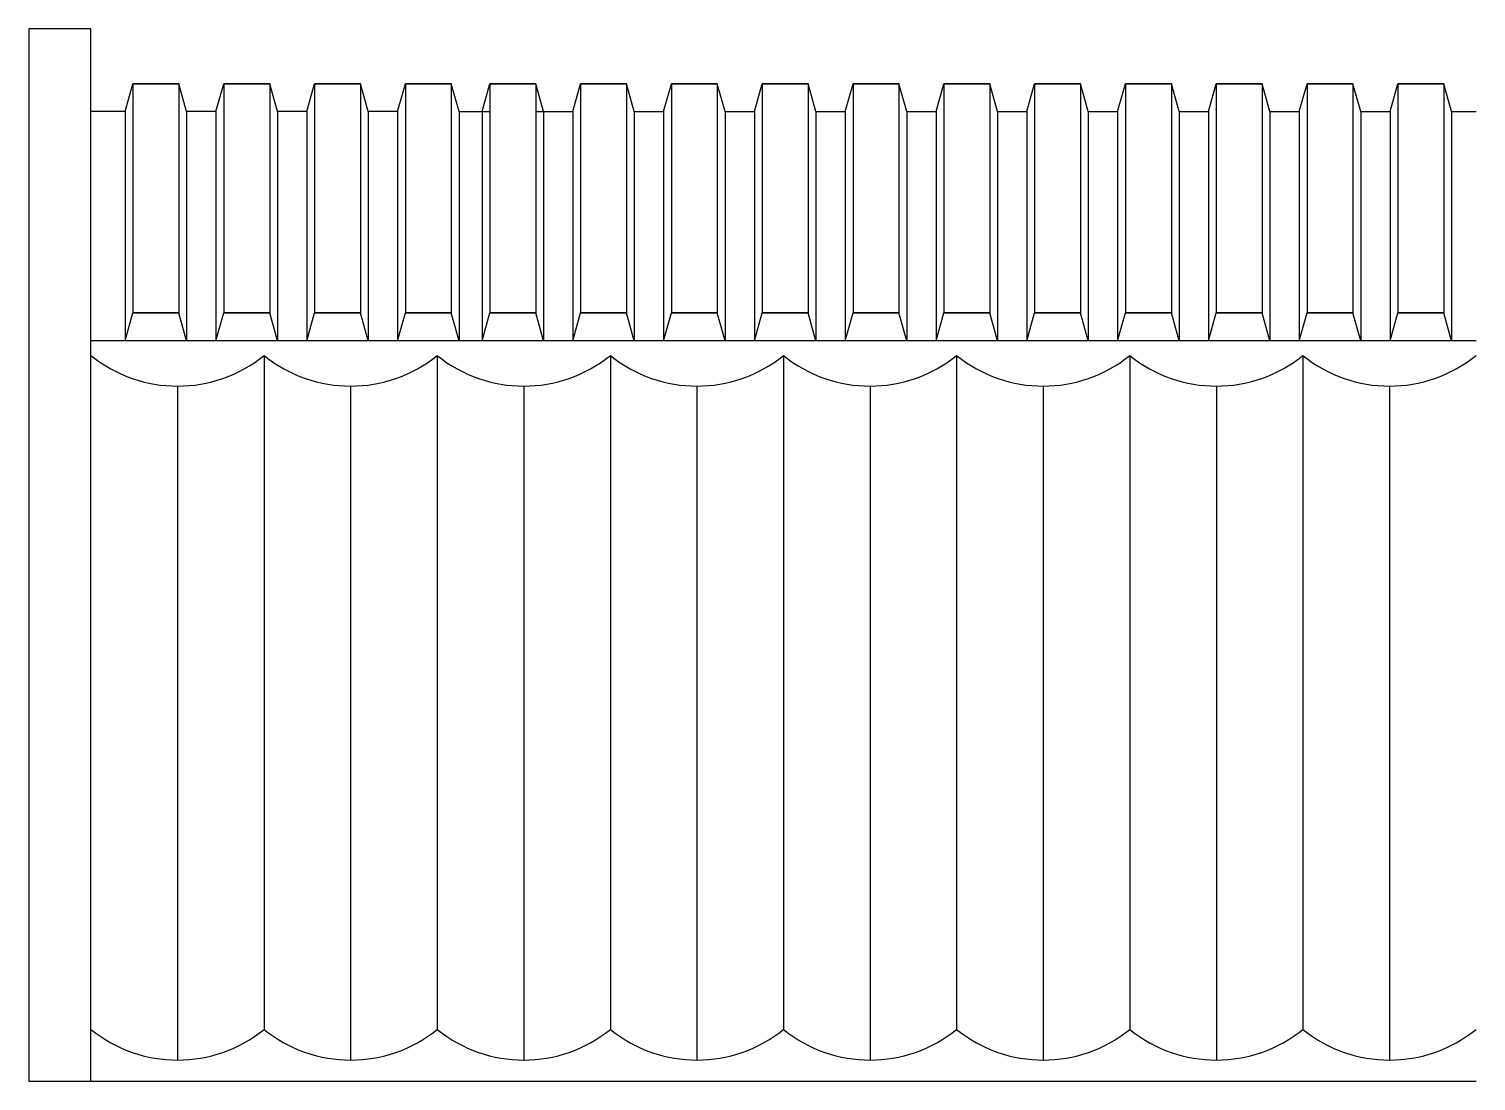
# Model space of a CAD drawing. Header units: millimetres. Extents: x 843.88 to 847.38, y 258.7 to 261.25.
import ezdxf

# ---------------------------------------------------------------- set-up
doc = ezdxf.new("R2010")
doc.units = ezdxf.units.MM
doc.layers.add('alvenaria', color=5, linetype='Continuous')
doc.layers.add('alvenaria fina', color=1, linetype='Continuous')

msp = doc.modelspace()

# ---------------------------------------------------------------- linework, layer by layer
at = {"layer": 'alvenaria'}
msp.add_line((843.8843, 258.7017), (847.3843, 258.7017), dxfattribs=at)
at = {"layer": 'alvenaria fina'}
for p, q in [((844.0343, 261.2472), (843.8843, 261.2472)), ((843.8843, 261.2472), (843.8843, 258.7017)), ((844.0343, 258.7017), (844.0343, 261.2472)), ((844.1358, 261.1144), (844.1358, 260.5602)), ((844.247, 261.1144), (844.247, 260.5602)), ((844.3554, 261.1144), (844.3554, 260.5602)), ((844.4666, 261.1144), (844.4666, 260.5602)), ((844.5751, 261.1144), (844.5751, 260.5602)), ((844.6862, 261.1144), (844.6862, 260.5602)), ((844.7947, 261.1144), (844.7947, 260.5602)), ((844.9058, 261.1144), (844.9058, 260.5602)), ((844.9989, 261.1144), (844.9989, 260.5602)), ((845.11, 261.1144), (845.11, 260.5602)), ((845.2185, 261.1144), (845.2185, 260.5602)), ((845.3296, 261.1144), (845.3296, 260.5602)), ((845.4381, 261.1144), (845.4381, 260.5602)), ((845.5492, 261.1144), (845.5492, 260.5602)), ((845.6577, 261.1144), (845.6577, 260.5602)), ((845.7689, 261.1144), (845.7689, 260.5602)), ((845.8774, 261.1144), (845.8774, 260.5602)), ((845.9885, 261.1144), (845.9885, 260.5602)), ((846.097, 261.1144), (846.097, 260.5602)), ((846.2081, 261.1144), (846.2081, 260.5602)), ((846.3166, 261.1144), (846.3166, 260.5602)), ((846.4277, 261.1144), (846.4277, 260.5602)), ((846.5362, 261.1144), (846.5362, 260.5602)), ((846.6474, 261.1144), (846.6474, 260.5602)), ((846.7558, 261.1144), (846.7558, 260.5602)), ((846.867, 261.1144), (846.867, 260.5602)), ((846.9755, 261.1144), (846.9755, 260.5602)), ((847.0866, 261.1144), (847.0866, 260.5602)), ((847.1951, 261.1144), (847.1951, 260.5602)), ((847.3062, 261.1144), (847.3062, 260.5602)), ((844.1171, 261.0472), (844.0343, 261.0472)), ((844.1171, 261.0472), (844.1171, 261.0472)), ((844.1171, 261.0472), (844.1171, 260.4929)), ((844.3367, 261.0472), (844.2657, 261.0472)), ((844.2657, 261.0472), (844.2657, 260.4929)), ((844.3367, 261.0472), (844.3367, 260.4929)), ((844.5563, 261.0472), (844.4853, 261.0472)), ((844.4853, 261.0472), (844.4853, 260.4929)), ((844.5563, 261.0472), (844.5563, 260.4929)), ((844.776, 261.0472), (844.7049, 261.0472)), ((844.7049, 261.0472), (844.7049, 260.4929)), ((844.776, 261.0472), (844.776, 260.4929)), ((844.9246, 261.0472), (844.9989, 261.0472)), ((844.9246, 261.0472), (844.9246, 260.4929)), ((844.9801, 261.0472), (844.9801, 260.4929)), ((845.11, 261.0472), (845.1998, 261.0472)), ((845.1287, 261.0472), (845.1287, 260.4929)), ((845.1998, 261.0472), (845.1998, 260.4929)), ((845.3484, 261.0472), (845.4194, 261.0472)), ((845.3484, 261.0472), (845.3484, 260.4929)), ((845.4194, 261.0472), (845.4194, 260.4929)), ((845.568, 261.0472), (845.639, 261.0472)), ((845.568, 261.0472), (845.568, 260.4929)), ((845.639, 261.0472), (845.639, 260.4929)), ((845.7876, 261.0472), (845.8586, 261.0472)), ((845.7876, 261.0472), (845.7876, 260.4929)), ((845.8586, 261.0472), (845.8586, 260.4929)), ((846.0072, 261.0472), (846.0782, 261.0472)), ((846.0072, 261.0472), (846.0072, 260.4929)), ((846.0782, 261.0472), (846.0782, 260.4929)), ((846.2269, 261.0472), (846.2979, 261.0472)), ((846.2269, 261.0472), (846.2269, 260.4929)), ((846.2979, 261.0472), (846.2979, 260.4929)), ((846.4465, 261.0472), (846.5175, 261.0472)), ((846.4465, 261.0472), (846.4465, 260.4929)), ((846.5175, 261.0472), (846.5175, 260.4929)), ((846.6661, 261.0472), (846.7371, 261.0472)), ((846.6661, 261.0472), (846.6661, 260.4929)), ((846.7371, 261.0472), (846.7371, 260.4929)), ((846.8857, 261.0472), (846.9567, 261.0472)), ((846.8857, 261.0472), (846.8857, 260.4929)), ((846.9567, 261.0472), (846.9567, 260.4929)), ((847.1053, 261.0472), (847.1764, 261.0472)), ((847.1053, 261.0472), (847.1053, 260.4929)), ((847.1764, 261.0472), (847.1764, 260.4929)), ((847.325, 261.0472), (847.3843, 261.0472)), ((847.325, 261.0472), (847.325, 260.4929)), ((847.3843, 260.4929), (844.0343, 260.4929)), ((844.1171, 260.4929), (844.1171, 260.4929)), ((844.3768, 260.4929), (844.2657, 260.4929)), ((844.5965, 260.4929), (844.4853, 260.4929)), ((844.8161, 260.4929), (844.7049, 260.4929)), ((844.4531, 260.4571), (844.4531, 258.8266)), ((844.8718, 260.4571), (844.8718, 258.8266)), ((845.2906, 260.4571), (845.2906, 258.8266)), ((845.7093, 260.4571), (845.7093, 258.8266)), ((846.1281, 260.4571), (846.1281, 258.8266)), ((846.5468, 260.4571), (846.5468, 258.8266)), ((846.9656, 260.4571), (846.9656, 258.8266)), ((844.2437, 260.383), (844.2437, 258.7525)), ((844.6624, 260.383), (844.6624, 258.7525)), ((845.0812, 260.383), (845.0812, 258.7525)), ((845.4999, 260.383), (845.4999, 258.7525)), ((845.9187, 260.383), (845.9187, 258.7525)), ((846.3374, 260.383), (846.3374, 258.7525)), ((846.7562, 260.383), (846.7562, 258.7525)), ((847.1749, 260.383), (847.1749, 258.7525))]:
    msp.add_line(p, q, dxfattribs=at)
for points in [[(844.1171, 261.0472), (844.1358, 261.1144), (844.247, 261.1144)], [(844.2657, 261.0472), (844.247, 261.1144), (844.1358, 261.1144)], [(844.3367, 261.0472), (844.3554, 261.1144), (844.4666, 261.1144)], [(844.4853, 261.0472), (844.4666, 261.1144), (844.3554, 261.1144)], [(844.5563, 261.0472), (844.5751, 261.1144), (844.6862, 261.1144)], [(844.7049, 261.0472), (844.6862, 261.1144), (844.5751, 261.1144)], [(844.776, 261.0472), (844.7947, 261.1144), (844.9058, 261.1144)], [(844.9246, 261.0472), (844.9058, 261.1144), (844.7947, 261.1144)], [(844.9801, 261.0472), (844.9989, 261.1144), (845.11, 261.1144)], [(845.1287, 261.0472), (845.11, 261.1144), (844.9989, 261.1144)], [(845.1998, 261.0472), (845.2185, 261.1144), (845.3296, 261.1144)], [(845.3484, 261.0472), (845.3296, 261.1144), (845.2185, 261.1144)], [(845.4194, 261.0472), (845.4381, 261.1144), (845.5492, 261.1144)], [(845.568, 261.0472), (845.5492, 261.1144), (845.4381, 261.1144)], [(845.639, 261.0472), (845.6577, 261.1144), (845.7689, 261.1144)], [(845.7876, 261.0472), (845.7689, 261.1144), (845.6577, 261.1144)], [(845.8586, 261.0472), (845.8774, 261.1144), (845.9885, 261.1144)], [(846.0072, 261.0472), (845.9885, 261.1144), (845.8774, 261.1144)], [(846.0782, 261.0472), (846.097, 261.1144), (846.2081, 261.1144)], [(846.2269, 261.0472), (846.2081, 261.1144), (846.097, 261.1144)], [(846.2979, 261.0472), (846.3166, 261.1144), (846.4277, 261.1144)], [(846.4465, 261.0472), (846.4277, 261.1144), (846.3166, 261.1144)], [(846.5175, 261.0472), (846.5362, 261.1144), (846.6474, 261.1144)], [(846.6661, 261.0472), (846.6474, 261.1144), (846.5362, 261.1144)], [(846.7371, 261.0472), (846.7558, 261.1144), (846.867, 261.1144)], [(846.8857, 261.0472), (846.867, 261.1144), (846.7558, 261.1144)], [(846.9567, 261.0472), (846.9755, 261.1144), (847.0866, 261.1144)], [(847.1053, 261.0472), (847.0866, 261.1144), (846.9755, 261.1144)], [(847.1764, 261.0472), (847.1951, 261.1144), (847.3062, 261.1144)], [(847.325, 261.0472), (847.3062, 261.1144), (847.1951, 261.1144)], [(844.1171, 260.4929), (844.1358, 260.5602), (844.247, 260.5602)], [(844.2657, 260.4929), (844.247, 260.5602), (844.1358, 260.5602)], [(844.3367, 260.4929), (844.3554, 260.5602), (844.4666, 260.5602)], [(844.4853, 260.4929), (844.4666, 260.5602), (844.3554, 260.5602)], [(844.5563, 260.4929), (844.5751, 260.5602), (844.6862, 260.5602)], [(844.7049, 260.4929), (844.6862, 260.5602), (844.5751, 260.5602)], [(844.776, 260.4929), (844.7947, 260.5602), (844.9058, 260.5602)], [(844.9246, 260.4929), (844.9058, 260.5602), (844.7947, 260.5602)], [(844.9801, 260.4929), (844.9989, 260.5602), (845.11, 260.5602)], [(845.1287, 260.4929), (845.11, 260.5602), (844.9989, 260.5602)], [(845.1998, 260.4929), (845.2185, 260.5602), (845.3296, 260.5602)], [(845.3484, 260.4929), (845.3296, 260.5602), (845.2185, 260.5602)], [(845.4194, 260.4929), (845.4381, 260.5602), (845.5492, 260.5602)], [(845.568, 260.4929), (845.5492, 260.5602), (845.4381, 260.5602)], [(845.639, 260.4929), (845.6577, 260.5602), (845.7689, 260.5602)], [(845.7876, 260.4929), (845.7689, 260.5602), (845.6577, 260.5602)], [(845.8586, 260.4929), (845.8774, 260.5602), (845.9885, 260.5602)], [(846.0072, 260.4929), (845.9885, 260.5602), (845.8774, 260.5602)], [(846.0782, 260.4929), (846.097, 260.5602), (846.2081, 260.5602)], [(846.2269, 260.4929), (846.2081, 260.5602), (846.097, 260.5602)], [(846.2979, 260.4929), (846.3166, 260.5602), (846.4277, 260.5602)], [(846.4465, 260.4929), (846.4277, 260.5602), (846.3166, 260.5602)], [(846.5175, 260.4929), (846.5362, 260.5602), (846.6474, 260.5602)], [(846.6661, 260.4929), (846.6474, 260.5602), (846.5362, 260.5602)], [(846.7371, 260.4929), (846.7558, 260.5602), (846.867, 260.5602)], [(846.8857, 260.4929), (846.867, 260.5602), (846.7558, 260.5602)], [(846.9567, 260.4929), (846.9755, 260.5602), (847.0866, 260.5602)], [(847.1053, 260.4929), (847.0866, 260.5602), (846.9755, 260.5602)], [(847.1764, 260.4929), (847.1951, 260.5602), (847.3062, 260.5602)], [(847.325, 260.4929), (847.3062, 260.5602), (847.1951, 260.5602)]]:
    msp.add_lwpolyline(points, dxfattribs=at)
for centre in [(844.2437, 260.7158), (844.6624, 260.7158), (845.0812, 260.7158), (845.4999, 260.7158), (845.9187, 260.7158), (846.3374, 260.7158), (846.7562, 260.7158), (847.1749, 260.7158), (844.2437, 259.0853), (844.6624, 259.0853), (845.0812, 259.0853), (845.4999, 259.0853), (845.9187, 259.0853), (846.3374, 259.0853), (846.7562, 259.0853), (847.1749, 259.0853)]:
    msp.add_arc(centre, 0.3328, 231.0182, 308.9818, dxfattribs=at)

doc.saveas('drawing.dxf')
